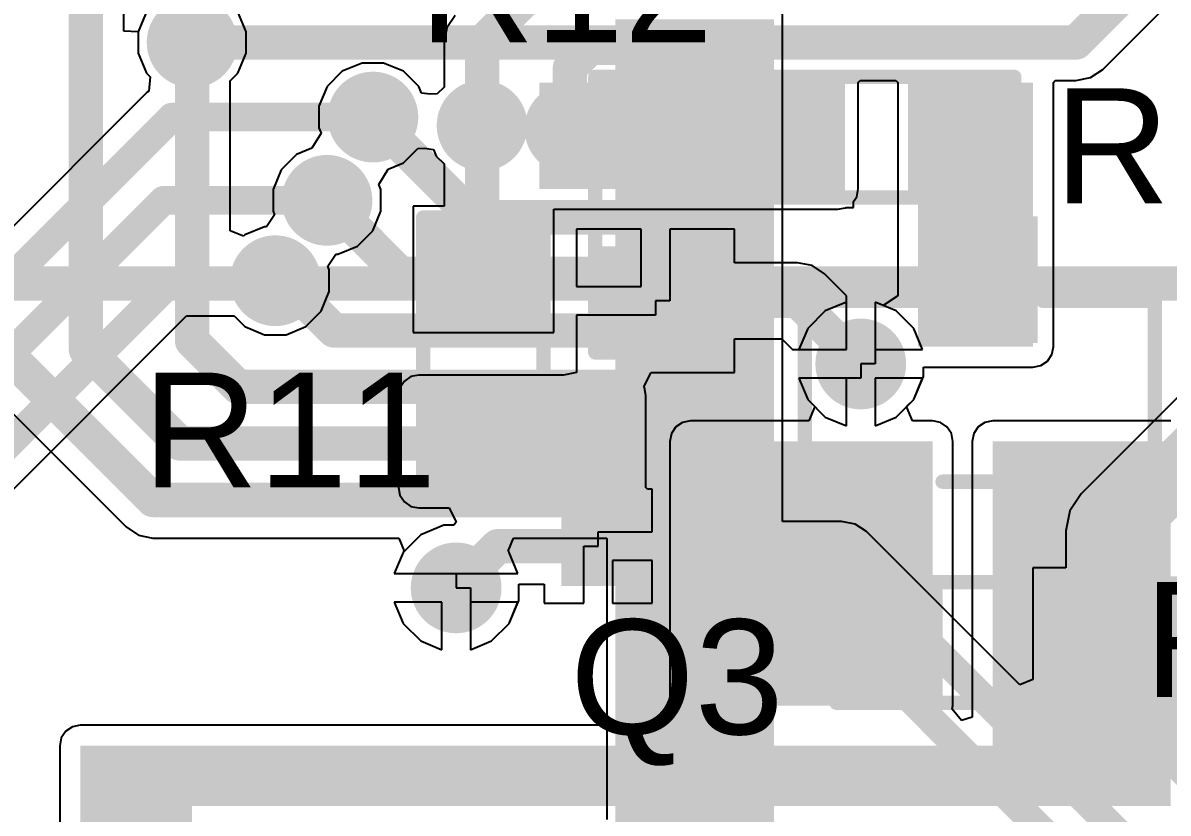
# Model space of a CAD drawing. Header units: millimetres. Extents: x -1231 to 5080, y -1243 to 680.
# Drawn here: x 82.35 to 92.48, y 18.96 to 25.95 of the extents above; entities that cross this region are included whole.
import ezdxf

# ---------------------------------------------------------------- set-up
doc = ezdxf.new("R2010")
doc.units = ezdxf.units.MM
for name, color, linetype in [('BottomLayer', 5, 'Continuous'), ('BottomPaste', 16, 'Continuous'), ('BottomSolder', 6, 'Continuous'), ('Mechanical1', 6, 'Continuous'), ('TopLayer', 1, 'Continuous'), ('TopOverlay', 2, 'Continuous'), ('TopPaste', 8, 'Continuous'), ('TopSolder', 216, 'Continuous'), ('ViaHoleLayer', 16, 'Continuous')]:
    doc.layers.add(name, color=color, linetype=linetype)
doc.styles.add('Arial', font='', dxfattribs={"height": 0.2})
doc.styles.get('Arial').set_extended_font_data('Arial')

# ---------------------------------------------------------------- blocks, each defined once
blk = doc.blocks.new('R___0603_4')
at = {"layer": 'TopLayer'}
for points in [[(-0.3809999999999999, 0.4445), (-0.3809999999999999, -0.4445), (-1.143, -0.4445), (-1.143, 0.4445)], [(1.143, 0.4445), (1.143, -0.4445), (0.3809999999999999, -0.4445), (0.3809999999999999, 0.4445)]]:
    blk.add_hatch(color=1, dxfattribs=at).paths.add_polyline_path(points)
at = {"layer": 'TopPaste'}
for points in [[(-0.3809999999999999, 0.4445), (-0.3809999999999999, -0.4445), (-1.143, -0.4445), (-1.143, 0.4445)], [(1.143, 0.4445), (1.143, -0.4445), (0.3809999999999999, -0.4445), (0.3809999999999999, 0.4445)]]:
    blk.add_hatch(color=8, dxfattribs=at).paths.add_polyline_path(points)
at = {"layer": 'TopSolder'}
for points in [[(-0.2794, 0.5460999999999999), (-0.2794, -0.5460999999999999), (-1.2446, -0.5460999999999999), (-1.2446, 0.5460999999999999)], [(1.2446, 0.5460999999999999), (1.2446, -0.5460999999999999), (0.2794, -0.5460999999999999), (0.2794, 0.5460999999999999)]]:
    blk.add_hatch(color=216, dxfattribs=at).paths.add_polyline_path(points)
at = {"layer": 'TopOverlay', "const_width": 0.127}
for points in [[(-1.2192, 0.5334), (-1.2192, -0.5334)], [(-1.2192, 0.5334), (1.2192, 0.5334)], [(1.2192, 0.5334), (1.2192, -0.5334)], [(-1.2192, -0.5334), (1.2192, -0.5334)]]:
    blk.add_lwpolyline(points, dxfattribs=at)
at = {"layer": 'TopOverlay', "const_width": 0.0635}
for points in [[(-1.25095, 0.5334, 1), (-1.18745, 0.5334, 1)], [(-1.25095, 0.5334, 1), (-1.18745, 0.5334, 1)], [(1.18745, 0.5334, 1), (1.25095, 0.5334, 1)], [(1.18745, 0.5334, 1), (1.25095, 0.5334, 1)], [(-1.25095, -0.5334, 1), (-1.18745, -0.5334, 1)], [(-1.25095, -0.5334, 1), (-1.18745, -0.5334, 1)], [(1.18745, -0.5334, 1), (1.25095, -0.5334, 1)], [(1.18745, -0.5334, 1), (1.25095, -0.5334, 1)]]:
    blk.add_lwpolyline(points, format="xyb", close=True, dxfattribs=at)
blk = doc.blocks.new('R___0603_5')
at = {"layer": 'TopLayer'}
for points in [[(-0.3809999999999999, 0.4445), (-0.3809999999999999, -0.4445), (-1.143, -0.4445), (-1.143, 0.4445)], [(1.143, 0.4445), (1.143, -0.4445), (0.3809999999999999, -0.4445), (0.3809999999999999, 0.4445)]]:
    blk.add_hatch(color=1, dxfattribs=at).paths.add_polyline_path(points)
at = {"layer": 'TopPaste'}
for points in [[(-0.3809999999999999, 0.4445), (-0.3809999999999999, -0.4445), (-1.143, -0.4445), (-1.143, 0.4445)], [(1.143, 0.4445), (1.143, -0.4445), (0.3809999999999999, -0.4445), (0.3809999999999999, 0.4445)]]:
    blk.add_hatch(color=8, dxfattribs=at).paths.add_polyline_path(points)
at = {"layer": 'TopSolder'}
for points in [[(-0.2794, 0.5460999999999999), (-0.2794, -0.5460999999999999), (-1.2446, -0.5460999999999999), (-1.2446, 0.5460999999999999)], [(1.2446, 0.5460999999999999), (1.2446, -0.5460999999999999), (0.2794, -0.5460999999999999), (0.2794, 0.5460999999999999)]]:
    blk.add_hatch(color=216, dxfattribs=at).paths.add_polyline_path(points)
at = {"layer": 'TopOverlay', "const_width": 0.127}
for points in [[(-1.2192, -0.5334), (-1.2192, 0.5334)], [(1.2192, 0.5334), (-1.2192, 0.5334)], [(1.2192, -0.5334), (1.2192, 0.5334)], [(1.2192, -0.5334), (-1.2192, -0.5334)]]:
    blk.add_lwpolyline(points, dxfattribs=at)
at = {"layer": 'TopOverlay', "const_width": 0.0635}
for points in [[(-1.25095, 0.5334, 1), (-1.18745, 0.5334, 1)], [(-1.25095, 0.5334, 1), (-1.18745, 0.5334, 1)], [(1.18745, 0.5334, 1), (1.25095, 0.5334, 1)], [(1.18745, 0.5334, 1), (1.25095, 0.5334, 1)], [(-1.25095, -0.5334, 1), (-1.18745, -0.5334, 1)], [(-1.25095, -0.5334, 1), (-1.18745, -0.5334, 1)], [(1.18745, -0.5334, 1), (1.25095, -0.5334, 1)], [(1.18745, -0.5334, 1), (1.25095, -0.5334, 1)]]:
    blk.add_lwpolyline(points, format="xyb", close=True, dxfattribs=at)
blk = doc.blocks.new('SOT_723_6')
at = {"layer": 'TopLayer'}
for points in [[(-0.2499995, 0.7999996699999999), (0.2499995, 0.7999996699999999), (0.2499995, 0.35000057), (-0.2499995, 0.35000057)], [(-0.6499986999999999, -0.35000057), (-0.1499997, -0.35000057), (-0.1499997, -0.7999996699999999), (-0.6499986999999999, -0.7999996699999999)], [(0.15000224, -0.35000057), (0.65000124, -0.35000057), (0.65000124, -0.7999996699999999), (0.15000224, -0.7999996699999999)]]:
    blk.add_hatch(color=1, dxfattribs=at).paths.add_polyline_path(points)
at = {"layer": 'TopPaste'}
for points in [[(-0.2499995, 0.7999996699999999), (0.2499995, 0.7999996699999999), (0.2499995, 0.35000057), (-0.2499995, 0.35000057)], [(-0.6499986999999999, -0.35000057), (-0.1499997, -0.35000057), (-0.1499997, -0.7999996699999999), (-0.6499986999999999, -0.7999996699999999)], [(0.15000224, -0.35000057), (0.65000124, -0.35000057), (0.65000124, -0.7999996699999999), (0.15000224, -0.7999996699999999)]]:
    blk.add_hatch(color=8, dxfattribs=at).paths.add_polyline_path(points)
at = {"layer": 'TopSolder'}
for points in [[(-0.3515995, 0.90159967), (0.3515995, 0.90159967), (0.3515995, 0.24840057), (-0.3515995, 0.24840057)], [(-0.7515987, -0.24840057), (-0.0483997, -0.24840057), (-0.0483997, -0.90159967), (-0.7515987, -0.90159967)], [(0.04840224, -0.24840057), (0.75160124, -0.24840057), (0.75160124, -0.90159967), (0.04840224, -0.90159967)]]:
    blk.add_hatch(color=216, dxfattribs=at).paths.add_polyline_path(points)
at = {"layer": 'TopOverlay', "const_width": 0.127}
for points in [[(-0.3809999999999999, 0.635), (-0.635, 0.635)], [(-0.635, -0.1524), (-0.635, 0.635)], [(-0.3809999999999999, 0.635), (-0.635, 0.635)], [(-0.635, -0.1524), (-0.635, 0.635)], [(0.635, 0.635), (0.3809999999999999, 0.635)], [(0.635, -0.1524), (0.635, 0.635)], [(-0.8128, -0.5334), (-0.9397999999999999, -0.4064)], [(-0.9397999999999999, -0.6604), (-0.9397999999999999, -0.4064)], [(0.0254, -0.4064), (-0.0254, -0.4064)], [(-0.9397999999999999, -0.6604), (-0.8128, -0.5334)]]:
    blk.add_lwpolyline(points, dxfattribs=at)
at = {"layer": 'TopOverlay', "const_width": 0.0635}
for points in [[(-0.66675, 0.635, 1), (-0.60325, 0.635, 1)], [(-0.66675, 0.635, 1), (-0.60325, 0.635, 1)], [(-0.66675, 0.635, 1), (-0.60325, 0.635, 1)], [(-0.66675, 0.635, 1), (-0.60325, 0.635, 1)], [(-0.41275, 0.635, 1), (-0.34925, 0.635, 1)], [(-0.41275, 0.635, 1), (-0.34925, 0.635, 1)], [(0.34925, 0.635, 1), (0.41275, 0.635, 1)], [(0.60325, 0.635, 1), (0.66675, 0.635, 1)], [(0.60325, 0.635, 1), (0.66675, 0.635, 1)], [(-0.66675, -0.1524, 1), (-0.60325, -0.1524, 1)], [(-0.66675, -0.1524, 1), (-0.60325, -0.1524, 1)], [(0.60325, -0.1524, 1), (0.66675, -0.1524, 1)], [(-0.9715499999999999, -0.4064, 1), (-0.9080499999999999, -0.4064, 1)], [(-0.9715499999999999, -0.4064, 1), (-0.9080499999999999, -0.4064, 1)], [(-0.05715, -0.4064, 1), (0.00635, -0.4064, 1)], [(-0.00635, -0.4064, 1), (0.05715, -0.4064, 1)], [(-0.84455, -0.5334, 1), (-0.7810499999999999, -0.5334, 1)], [(-0.84455, -0.5334, 1), (-0.7810499999999999, -0.5334, 1)], [(-0.9715499999999999, -0.6604, 1), (-0.9080499999999999, -0.6604, 1)], [(-0.9715499999999999, -0.6604, 1), (-0.9080499999999999, -0.6604, 1)]]:
    blk.add_lwpolyline(points, format="xyb", close=True, dxfattribs=at)
blk = doc.blocks.new('SOT_23_7')
at = {"layer": 'TopLayer'}
for points in [[(-0.41000045, 1.46000089), (0.41000045, 1.46000089), (0.41000045, 0.54000019), (-0.41000045, 0.54000019)], [(-1.36000109, -0.54000019), (-0.54000019, -0.54000019), (-0.54000019, -1.46000089), (-1.36000109, -1.46000089)], [(0.54000019, -0.54000019), (1.36000109, -0.54000019), (1.36000109, -1.46000089), (0.54000019, -1.46000089)]]:
    blk.add_hatch(color=1, dxfattribs=at).paths.add_polyline_path(points)
at = {"layer": 'TopPaste'}
for points in [[(-0.41000045, 1.46000089), (0.41000045, 1.46000089), (0.41000045, 0.54000019), (-0.41000045, 0.54000019)], [(-1.36000109, -0.54000019), (-0.54000019, -0.54000019), (-0.54000019, -1.46000089), (-1.36000109, -1.46000089)], [(0.54000019, -0.54000019), (1.36000109, -0.54000019), (1.36000109, -1.46000089), (0.54000019, -1.46000089)]]:
    blk.add_hatch(color=8, dxfattribs=at).paths.add_polyline_path(points)
at = {"layer": 'TopSolder'}
for points in [[(-0.51160045, 1.56160089), (0.51160045, 1.56160089), (0.51160045, 0.43840019), (-0.51160045, 0.43840019)], [(-1.46160109, -0.43840019), (-0.43840019, -0.43840019), (-0.43840019, -1.56160089), (-1.46160109, -1.56160089)], [(0.43840019, -0.43840019), (1.46160109, -0.43840019), (1.46160109, -1.56160089), (0.43840019, -1.56160089)]]:
    blk.add_hatch(color=216, dxfattribs=at).paths.add_polyline_path(points)
at = {"layer": 'TopOverlay', "const_width": 0.127}
for points in [[(-1.5494, 0.8128), (-0.5588, 0.8128)], [(-1.5494, -0.5841999999999999), (-1.5494, 0.8128)], [(0.5588, 0.8128), (1.5494, 0.8128)], [(1.5494, -0.5841999999999999), (1.5494, 0.8128)], [(-0.3302, -0.7874), (0.3302, -0.7874)], [(-1.6764, -1.2954), (-1.6764, -1.0414)], [(-1.6764, -1.0414), (-1.5494, -1.1684)], [(-1.6764, -1.2954), (-1.5494, -1.1684)]]:
    blk.add_lwpolyline(points, dxfattribs=at)
at = {"layer": 'TopOverlay', "const_width": 0.0635}
for points in [[(-1.58115, 0.8128, 1), (-1.51765, 0.8128, 1)], [(-1.58115, 0.8128, 1), (-1.51765, 0.8128, 1)], [(-0.5905499999999999, 0.8128, 1), (-0.52705, 0.8128, 1)], [(0.52705, 0.8128, 1), (0.5905499999999999, 0.8128, 1)], [(1.51765, 0.8128, 1), (1.58115, 0.8128, 1)], [(1.51765, 0.8128, 1), (1.58115, 0.8128, 1)], [(-1.58115, -0.5841999999999999, 1), (-1.51765, -0.5841999999999999, 1)], [(1.51765, -0.5841999999999999, 1), (1.58115, -0.5841999999999999, 1)], [(-0.36195, -0.7874, 1), (-0.29845, -0.7874, 1)], [(0.29845, -0.7874, 1), (0.36195, -0.7874, 1)], [(-1.70815, -1.0414, 1), (-1.64465, -1.0414, 1)], [(-1.70815, -1.0414, 1), (-1.64465, -1.0414, 1)], [(-1.58115, -1.1684, 1), (-1.51765, -1.1684, 1)], [(-1.58115, -1.1684, 1), (-1.51765, -1.1684, 1)], [(-1.70815, -1.2954, 1), (-1.64465, -1.2954, 1)], [(-1.70815, -1.2954, 1), (-1.64465, -1.2954, 1)]]:
    blk.add_lwpolyline(points, format="xyb", close=True, dxfattribs=at)
blk = doc.blocks.new('LQFP_100_B_37')
at = {"layer": 'BottomLayer'}
for points in [[(-3.15000132, 7.14999967), (-3.15000132, 8.34999981), (-2.85000192, 8.34999981), (-2.85000192, 7.14999967)], [(-2.64999978, 7.14999967), (-2.64999978, 8.34999981), (-2.35000038, 8.34999981), (-2.35000038, 7.14999967)], [(-2.15000078, 7.14999967), (-2.15000078, 8.34999981), (-1.85000138, 8.34999981), (-1.85000138, 7.14999967)], [(-1.64999924, 7.14999967), (-1.64999924, 8.34999981), (-1.34999984, 8.34999981), (-1.34999984, 7.14999967)], [(-1.15000024, 7.14999967), (-1.15000024, 8.34999981), (-0.8500008400000001, 8.34999981), (-0.8500008399999999, 7.14999967)], [(-0.6500012399999998, 7.14999967), (-0.65000124, 8.34999981), (-0.3500018400000001, 8.34999981), (-0.3500018399999998, 7.14999967)], [(-0.1499996999999999, 7.14999967), (-0.1499997000000001, 8.34999981), (0.1499996999999999, 8.34999981), (0.1499997000000001, 7.14999967)], [(0.3499993000000001, 7.14999967), (0.3499992999999998, 8.34999981), (0.6499986999999998, 8.34999981), (0.6499987000000002, 7.14999967)], [(0.8500008400000001, 7.14999967), (0.8500008399999999, 8.34999981), (1.15000024, 8.34999981), (1.15000024, 7.14999967)], [(1.34999984, 7.14999967), (1.34999984, 8.34999981), (1.64999924, 8.34999981), (1.64999924, 7.14999967)], [(1.84999884, 7.14999967), (1.84999884, 8.34999981), (2.14999824, 8.34999981), (2.14999824, 7.14999967)], [(2.35000038, 7.14999967), (2.35000038, 8.34999981), (2.64999978, 8.34999981), (2.64999978, 7.14999967)], [(2.84999938, 7.14999967), (2.84999938, 8.34999981), (3.14999878, 8.34999981), (3.14999878, 7.14999967)], [(3.35000092, 7.14999967), (3.35000092, 8.34999981), (3.65000032, 8.34999981), (3.65000032, 7.14999967)]]:
    blk.add_hatch(color=5, dxfattribs=at).paths.add_polyline_path(points)
at = {"layer": 'BottomPaste'}
for points in [[(-3.15000132, 7.14999967), (-3.15000132, 8.34999981), (-2.85000192, 8.34999981), (-2.85000192, 7.14999967)], [(-2.64999978, 7.14999967), (-2.64999978, 8.34999981), (-2.35000038, 8.34999981), (-2.35000038, 7.14999967)], [(-2.15000078, 7.14999967), (-2.15000078, 8.34999981), (-1.85000138, 8.34999981), (-1.85000138, 7.14999967)], [(-1.64999924, 7.14999967), (-1.64999924, 8.34999981), (-1.34999984, 8.34999981), (-1.34999984, 7.14999967)], [(-1.15000024, 7.14999967), (-1.15000024, 8.34999981), (-0.8500008400000001, 8.34999981), (-0.8500008399999999, 7.14999967)], [(-0.6500012399999998, 7.14999967), (-0.65000124, 8.34999981), (-0.3500018400000001, 8.34999981), (-0.3500018399999998, 7.14999967)], [(-0.1499996999999999, 7.14999967), (-0.1499997000000001, 8.34999981), (0.1499996999999999, 8.34999981), (0.1499997000000001, 7.14999967)], [(0.3499993000000001, 7.14999967), (0.3499992999999998, 8.34999981), (0.6499986999999998, 8.34999981), (0.6499987000000002, 7.14999967)], [(0.8500008400000001, 7.14999967), (0.8500008399999999, 8.34999981), (1.15000024, 8.34999981), (1.15000024, 7.14999967)], [(1.34999984, 7.14999967), (1.34999984, 8.34999981), (1.64999924, 8.34999981), (1.64999924, 7.14999967)], [(1.84999884, 7.14999967), (1.84999884, 8.34999981), (2.14999824, 8.34999981), (2.14999824, 7.14999967)], [(2.35000038, 7.14999967), (2.35000038, 8.34999981), (2.64999978, 8.34999981), (2.64999978, 7.14999967)], [(2.84999938, 7.14999967), (2.84999938, 8.34999981), (3.14999878, 8.34999981), (3.14999878, 7.14999967)], [(3.35000092, 7.14999967), (3.35000092, 8.34999981), (3.65000032, 8.34999981), (3.65000032, 7.14999967)]]:
    blk.add_hatch(color=16, dxfattribs=at).paths.add_polyline_path(points)
at = {"layer": 'BottomSolder'}
for points in [[(-3.25160132, 7.048399669999999), (-3.25160132, 8.45159981), (-2.74840192, 8.45159981), (-2.74840192, 7.048399669999999)], [(-2.75159978, 7.048399669999999), (-2.75159978, 8.45159981), (-2.24840038, 8.45159981), (-2.24840038, 7.048399669999999)], [(-2.25160078, 7.048399669999999), (-2.25160078, 8.45159981), (-1.74840138, 8.45159981), (-1.74840138, 7.048399669999999)], [(-1.75159924, 7.048399669999999), (-1.75159924, 8.45159981), (-1.24839984, 8.45159981), (-1.24839984, 7.048399669999999)], [(-1.25160024, 7.048399669999999), (-1.25160024, 8.45159981), (-0.7484008400000002, 8.45159981), (-0.7484008399999998, 7.048399669999999)], [(-0.7516012399999998, 7.048399669999999), (-0.7516012400000001, 8.45159981), (-0.2484018400000001, 8.45159981), (-0.2484018399999999, 7.048399669999999)], [(-0.2515996999999999, 7.048399669999999), (-0.2515997000000001, 8.45159981), (0.2515996999999999, 8.45159981), (0.2515997000000001, 7.048399669999999)], [(0.2483993000000001, 7.048399669999999), (0.2483992999999999, 8.45159981), (0.7515986999999998, 8.45159981), (0.7515987000000001, 7.048399669999999)], [(0.7484008400000002, 7.048399669999999), (0.7484008399999998, 8.45159981), (1.25160024, 8.45159981), (1.25160024, 7.048399669999999)], [(1.24839984, 7.048399669999999), (1.24839984, 8.45159981), (1.75159924, 8.45159981), (1.75159924, 7.048399669999999)], [(1.74839884, 7.048399669999999), (1.74839884, 8.45159981), (2.25159824, 8.45159981), (2.25159824, 7.048399669999999)], [(2.24840038, 7.048399669999999), (2.24840038, 8.45159981), (2.75159978, 8.45159981), (2.75159978, 7.048399669999999)], [(2.74839938, 7.048399669999999), (2.74839938, 8.45159981), (3.25159878, 8.45159981), (3.25159878, 7.048399669999999)], [(3.24840092, 7.048399669999999), (3.24840092, 8.45159981), (3.75160032, 8.45159981), (3.75160032, 7.048399669999999)], [(3.74839992, 7.048399669999999), (3.74839992, 8.45159981), (4.25159932, 8.45159981), (4.25159932, 7.048399669999999)]]:
    blk.add_hatch(color=6, dxfattribs=at).paths.add_polyline_path(points)
blk = doc.blocks.new('RES_0805_B_41')
at = {"layer": 'BottomLayer'}
for points in [[(-1.524, 0.635), (-0.508, 0.635), (-0.508, -0.635), (-1.524, -0.635)], [(0.508, 0.635), (1.524, 0.635), (1.524, -0.635), (0.508, -0.635)]]:
    blk.add_hatch(color=5, dxfattribs=at).paths.add_polyline_path(points)
at = {"layer": 'BottomPaste'}
for points in [[(-1.524, 0.635), (-0.508, 0.635), (-0.508, -0.635), (-1.524, -0.635)], [(0.508, 0.635), (1.524, 0.635), (1.524, -0.635), (0.508, -0.635)]]:
    blk.add_hatch(color=16, dxfattribs=at).paths.add_polyline_path(points)
at = {"layer": 'BottomSolder'}
for points in [[(-1.6256, 0.7366), (-0.4064, 0.7366), (-0.4064, -0.7366), (-1.6256, -0.7366)], [(0.4064, 0.7366), (1.6256, 0.7366), (1.6256, -0.7366), (0.4064, -0.7366)]]:
    blk.add_hatch(color=6, dxfattribs=at).paths.add_polyline_path(points)
blk = doc.blocks.new('R___0603_44')
at = {"layer": 'TopLayer'}
for points in [[(-0.3809999999999999, 0.4445), (-0.3809999999999999, -0.4445), (-1.143, -0.4445), (-1.143, 0.4445)], [(1.143, 0.4445), (1.143, -0.4445), (0.3809999999999999, -0.4445), (0.3809999999999999, 0.4445)]]:
    blk.add_hatch(color=1, dxfattribs=at).paths.add_polyline_path(points)
at = {"layer": 'TopPaste'}
for points in [[(-0.3809999999999999, 0.4445), (-0.3809999999999999, -0.4445), (-1.143, -0.4445), (-1.143, 0.4445)], [(1.143, 0.4445), (1.143, -0.4445), (0.3809999999999999, -0.4445), (0.3809999999999999, 0.4445)]]:
    blk.add_hatch(color=8, dxfattribs=at).paths.add_polyline_path(points)
at = {"layer": 'TopSolder'}
for points in [[(-0.2794, 0.5460999999999999), (-0.2794, -0.5460999999999999), (-1.2446, -0.5460999999999999), (-1.2446, 0.5460999999999999)], [(1.2446, 0.5460999999999999), (1.2446, -0.5460999999999999), (0.2794, -0.5460999999999999), (0.2794, 0.5460999999999999)]]:
    blk.add_hatch(color=216, dxfattribs=at).paths.add_polyline_path(points)
at = {"layer": 'TopOverlay', "const_width": 0.127}
for points in [[(1.2192, 0.5334), (-1.2192, 0.5334)], [(-1.2192, 0.5334), (-1.2192, -0.5334)], [(1.2192, 0.5334), (1.2192, -0.5334)], [(1.2192, -0.5334), (-1.2192, -0.5334)]]:
    blk.add_lwpolyline(points, dxfattribs=at)
at = {"layer": 'TopOverlay', "const_width": 0.0635}
for points in [[(-1.25095, 0.5334, 1), (-1.18745, 0.5334, 1)], [(-1.25095, 0.5334, 1), (-1.18745, 0.5334, 1)], [(1.18745, 0.5334, 1), (1.25095, 0.5334, 1)], [(1.18745, 0.5334, 1), (1.25095, 0.5334, 1)], [(-1.25095, -0.5334, 1), (-1.18745, -0.5334, 1)], [(-1.25095, -0.5334, 1), (-1.18745, -0.5334, 1)], [(1.18745, -0.5334, 1), (1.25095, -0.5334, 1)], [(1.18745, -0.5334, 1), (1.25095, -0.5334, 1)]]:
    blk.add_lwpolyline(points, format="xyb", close=True, dxfattribs=at)
blk = doc.blocks.new('R___0603_45')
at = {"layer": 'TopLayer'}
for points in [[(-0.3809999999999999, 0.4445), (-0.3810000000000001, -0.4445), (-1.143, -0.4445), (-1.143, 0.4445)], [(1.143, 0.4445), (1.143, -0.4445), (0.3809999999999999, -0.4445), (0.3810000000000001, 0.4445)]]:
    blk.add_hatch(color=1, dxfattribs=at).paths.add_polyline_path(points)
at = {"layer": 'TopPaste'}
for points in [[(-0.3809999999999999, 0.4445), (-0.3810000000000001, -0.4445), (-1.143, -0.4445), (-1.143, 0.4445)], [(1.143, 0.4445), (1.143, -0.4445), (0.3809999999999999, -0.4445), (0.3810000000000001, 0.4445)]]:
    blk.add_hatch(color=8, dxfattribs=at).paths.add_polyline_path(points)
at = {"layer": 'TopSolder'}
for points in [[(-0.2793999999999999, 0.5460999999999999), (-0.2794, -0.5461), (-1.2446, -0.5460999999999999), (-1.2446, 0.5461)], [(1.2446, 0.5460999999999999), (1.2446, -0.5461), (0.2793999999999999, -0.5460999999999999), (0.2794, 0.5461)]]:
    blk.add_hatch(color=216, dxfattribs=at).paths.add_polyline_path(points)
at = {"layer": 'TopOverlay', "const_width": 0.127}
for points in [[(-1.2192, 0.5334), (1.2192, 0.5334)], [(-1.2192, -0.5334), (-1.2192, 0.5334)], [(1.2192, -0.5334), (1.2192, 0.5334)], [(-1.2192, -0.5334), (1.2192, -0.5334)]]:
    blk.add_lwpolyline(points, dxfattribs=at)
at = {"layer": 'TopOverlay', "const_width": 0.0635}
for points in [[(-1.25095, 0.5334, 1), (-1.18745, 0.5334, 1)], [(-1.25095, 0.5334, 1), (-1.18745, 0.5334, 1)], [(1.18745, 0.5334, 1), (1.25095, 0.5334, 1)], [(1.18745, 0.5334, 1), (1.25095, 0.5334, 1)], [(-1.25095, -0.5334, 1), (-1.18745, -0.5334, 1)], [(-1.25095, -0.5334, 1), (-1.18745, -0.5334, 1)], [(1.18745, -0.5334, 1), (1.25095, -0.5334, 1)], [(1.18745, -0.5334, 1), (1.25095, -0.5334, 1)]]:
    blk.add_lwpolyline(points, format="xyb", close=True, dxfattribs=at)

msp = doc.modelspace()

# ---------------------------------------------------------------- hatches: boundary and pattern name
at = {"layer": 'BottomLayer'}
h = msp.add_hatch(color=5, dxfattribs=at)
edge = h.paths.add_edge_path()
edge.add_arc((83.8454, 25.781), 0.2999994, 0, 360)
h = msp.add_hatch(color=5, dxfattribs=at)
edge = h.paths.add_edge_path()
edge.add_arc((85.4456, 25.1206), 0.2999994, 0, 360)
h = msp.add_hatch(color=5, dxfattribs=at)
edge = h.paths.add_edge_path()
edge.add_arc((86.4119176, 25.0455176), 0.2999994, 0, 360)
h = msp.add_hatch(color=5, dxfattribs=at)
edge = h.paths.add_edge_path()
edge.add_arc((87.18926174, 25.019), 0.2999994, 0, 360)
h = msp.add_hatch(color=5, dxfattribs=at)
edge = h.paths.add_edge_path()
edge.add_arc((85.0392, 24.384), 0.2999994, 0, 360)
h = msp.add_hatch(color=5, dxfattribs=at)
edge = h.paths.add_edge_path()
edge.add_arc((84.582, 23.6728), 0.2999994, 0, 360)
h = msp.add_hatch(color=5, dxfattribs=at)
edge = h.paths.add_edge_path()
edge.add_arc((89.7636, 22.9362), 0.2999994, 0, 360)
h = msp.add_hatch(color=5, dxfattribs=at)
edge = h.paths.add_edge_path()
edge.add_arc((86.1822, 20.955), 0.2999994, 0, 360)
at = {"layer": 'BottomSolder'}
h = msp.add_hatch(color=6, dxfattribs=at)
edge = h.paths.add_edge_path()
edge.add_arc((83.8454, 25.781), 0.4015993999999999, 0, 360)
h = msp.add_hatch(color=6, dxfattribs=at)
edge = h.paths.add_edge_path()
edge.add_arc((85.4456, 25.1206), 0.4015993999999999, 0, 360)
h = msp.add_hatch(color=6, dxfattribs=at)
edge = h.paths.add_edge_path()
edge.add_arc((86.4119176, 25.0455176), 0.4015993999999999, 0, 360)
h = msp.add_hatch(color=6, dxfattribs=at)
edge = h.paths.add_edge_path()
edge.add_arc((87.18926174, 25.019), 0.4015993999999999, 0, 360)
h = msp.add_hatch(color=6, dxfattribs=at)
edge = h.paths.add_edge_path()
edge.add_arc((85.0392, 24.384), 0.4015993999999999, 0, 360)
h = msp.add_hatch(color=6, dxfattribs=at)
edge = h.paths.add_edge_path()
edge.add_arc((84.582, 23.6728), 0.4015993999999999, 0, 360)
h = msp.add_hatch(color=6, dxfattribs=at)
edge = h.paths.add_edge_path()
edge.add_arc((89.7636, 22.9362), 0.4015993999999999, 0, 360)
h = msp.add_hatch(color=6, dxfattribs=at)
edge = h.paths.add_edge_path()
edge.add_arc((86.1822, 20.955), 0.4015993999999999, 0, 360)
at = {"layer": 'TopLayer'}
h = msp.add_hatch(color=1, dxfattribs=at)
edge = h.paths.add_edge_path()
edge.add_arc((83.8454, 25.781), 0.2999994, 0, 360)
h = msp.add_hatch(color=1, dxfattribs=at)
edge = h.paths.add_edge_path()
edge.add_arc((85.4456, 25.1206), 0.2999994, 0, 360)
h = msp.add_hatch(color=1, dxfattribs=at)
edge = h.paths.add_edge_path()
edge.add_arc((86.4119176, 25.0455176), 0.2999994, 0, 360)
for points in [[(86.9188, 24.4856), (89.56039999999999, 24.4856), (89.56039999999999, 25.4254), (86.9188, 25.4254)], [(90.27159999999999, 23.0886), (91.2876, 23.0886), (91.2876, 25.4254), (90.27159999999999, 25.4254)], [(85.85199999999999, 21.844), (87.68079999999999, 21.844), (87.68079999999999, 22.6568), (85.85199999999999, 22.6568)], [(88.25580011999999, 19.9136), (90.3986, 19.9136), (90.3986, 22.2504), (88.25580011999999, 22.2504)], [(90.932, 19.0246), (92.5068, 19.0246), (92.5068, 22.2504), (90.932, 22.2504)], [(82.8548, 13.208), (83.8454, 13.208), (83.8454, 19.558), (82.8548, 19.558)], [(82.8548, 19.0246), (92.5068, 19.0246), (92.5068, 19.558), (82.8548, 19.558)]]:
    msp.add_hatch(color=1, dxfattribs=at).paths.add_polyline_path(points)
h = msp.add_hatch(color=1, dxfattribs=at)
edge = h.paths.add_edge_path()
edge.add_arc((87.18926174, 25.019), 0.2999994, 0, 360)
h = msp.add_hatch(color=1, dxfattribs=at)
edge = h.paths.add_edge_path()
edge.add_arc((85.0392, 24.384), 0.2999994, 0, 360)
h = msp.add_hatch(color=1, dxfattribs=at)
edge = h.paths.add_edge_path()
edge.add_arc((84.582, 23.6728), 0.2999994, 0, 360)
h = msp.add_hatch(color=1, dxfattribs=at)
edge = h.paths.add_edge_path()
edge.add_arc((89.7636, 22.9362), 0.2999994, 0, 360)
h = msp.add_hatch(color=1, dxfattribs=at)
edge = h.paths.add_edge_path()
edge.add_arc((86.1822, 20.955), 0.2999994, 0, 360)
at = {"layer": 'TopSolder'}
h = msp.add_hatch(color=216, dxfattribs=at)
edge = h.paths.add_edge_path()
edge.add_arc((83.8454, 25.781), 0.4015993999999999, 0, 360)
h = msp.add_hatch(color=216, dxfattribs=at)
edge = h.paths.add_edge_path()
edge.add_arc((85.4456, 25.1206), 0.4015993999999999, 0, 360)
h = msp.add_hatch(color=216, dxfattribs=at)
edge = h.paths.add_edge_path()
edge.add_arc((86.4119176, 25.0455176), 0.4015993999999999, 0, 360)
h = msp.add_hatch(color=216, dxfattribs=at)
edge = h.paths.add_edge_path()
edge.add_arc((87.18926174, 25.019), 0.4015993999999999, 0, 360)
h = msp.add_hatch(color=216, dxfattribs=at)
edge = h.paths.add_edge_path()
edge.add_arc((85.0392, 24.384), 0.4015993999999999, 0, 360)
h = msp.add_hatch(color=216, dxfattribs=at)
edge = h.paths.add_edge_path()
edge.add_arc((84.582, 23.6728), 0.4015993999999999, 0, 360)
h = msp.add_hatch(color=216, dxfattribs=at)
edge = h.paths.add_edge_path()
edge.add_arc((89.7636, 22.9362), 0.4015993999999999, 0, 360)
h = msp.add_hatch(color=216, dxfattribs=at)
edge = h.paths.add_edge_path()
edge.add_arc((86.1822, 20.955), 0.4015993999999999, 0, 360)
at = {"layer": 'ViaHoleLayer'}
h = msp.add_hatch(color=16, dxfattribs=at)
edge = h.paths.add_edge_path()
edge.add_arc((83.8454, 25.781), 0.1499997, 0, 360)
h = msp.add_hatch(color=16, dxfattribs=at)
edge = h.paths.add_edge_path()
edge.add_arc((85.4456, 25.1206), 0.1499997, 0, 360)
h = msp.add_hatch(color=16, dxfattribs=at)
edge = h.paths.add_edge_path()
edge.add_arc((86.4119176, 25.0455176), 0.1499997, 0, 360)
h = msp.add_hatch(color=16, dxfattribs=at)
edge = h.paths.add_edge_path()
edge.add_arc((87.18926174, 25.019), 0.1499997, 0, 360)
h = msp.add_hatch(color=16, dxfattribs=at)
edge = h.paths.add_edge_path()
edge.add_arc((85.0392, 24.384), 0.1499997, 0, 360)
h = msp.add_hatch(color=16, dxfattribs=at)
edge = h.paths.add_edge_path()
edge.add_arc((84.582, 23.6728), 0.1499997, 0, 360)
h = msp.add_hatch(color=16, dxfattribs=at)
edge = h.paths.add_edge_path()
edge.add_arc((89.7636, 22.9362), 0.1499997, 0, 360)
h = msp.add_hatch(color=16, dxfattribs=at)
edge = h.paths.add_edge_path()
edge.add_arc((86.1822, 20.955), 0.1499997, 0, 360)

# ---------------------------------------------------------------- linework, layer by layer
at = {"layer": 'BottomLayer'}
for p, q in [((89.07119854, 25.40520192), (89.07119854, 26.40519992)), ((83.24226938, 25.88007016), (83.24226938, 26.12775826)), ((83.44034112, 26.05165224), (83.36760059999999, 25.87604172)), ((84.3231994, 25.87603918), (84.25045888, 26.05165224)), ((86.1738561, 26.0201791), (86.10087682, 25.91095656)), ((83.36760059999999, 25.87604172), (83.24226938, 25.88007016)), ((84.3231994, 25.68596082), (84.3231994, 25.87603918)), ((86.10087682, 25.91095656), (86.07524821999999, 25.7821176)), ((86.07524821999999, 25.7821176), (86.07524821999999, 25.38455934)), ((84.25045888, 25.51034775999999), (84.3231994, 25.68596082)), ((85.35056082, 25.5983994), (85.17494776, 25.52565888)), ((85.54063917999999, 25.5983994), (85.35056082, 25.5983994)), ((85.71625224, 25.52565888), (85.54063917999999, 25.5983994)), ((84.18206938, 25.44195826), (84.25045888, 25.51034775999999)), ((84.18206938, 24.11451616), (84.18206938, 25.44195826)), ((85.17494776, 25.52565888), (85.04054112, 25.39125224)), ((85.85065888, 25.39125224), (85.71625224, 25.52565888)), ((85.04054112, 25.39125224), (84.96780059999999, 25.21563918)), ((85.87557627999999, 25.33109488), (85.85065888, 25.39125224)), ((86.07524821999999, 25.38455934), (86.0156014, 25.32491252)), ((89.07119854, 24.40520138), (89.07119854, 25.40520192)), ((85.95532465999999, 25.32202962), (85.87557627999999, 25.33109488)), ((86.0156014, 25.32491252), (85.95532465999999, 25.32202962)), ((84.96780059999999, 25.21563918), (84.96780059999999, 25.02556082)), ((84.98703094, 24.97913216), (84.90490258, 24.84553832)), ((84.96780059999999, 25.02556082), (84.98703094, 24.97913216)), ((84.90490258, 24.84553832), (84.76854776, 24.78905888)), ((84.76854776, 24.78905888), (84.63414112, 24.65465224)), ((84.63414112, 24.65465224), (84.5614006, 24.47903918)), ((84.5614006, 24.47903918), (84.5614006, 24.28896082)), ((89.07119854, 23.40520084), (89.07119854, 24.40520138)), ((84.57497181999999, 24.25619736), (84.50441316, 24.1505994)), ((84.5614006, 24.28896082), (84.57497181999999, 24.25619736)), ((84.48696082, 24.1505994), (84.31134775999999, 24.07785888)), ((84.50441316, 24.1505994), (84.48696082, 24.1505994)), ((84.29940214, 24.06591326), (84.18206938, 24.11451616)), ((84.31134775999999, 24.07785888), (84.29940214, 24.06591326)), ((89.63659999999999, 23.4832398), (89.44978554, 23.4058587)), ((89.63659999999999, 23.0632), (89.63659999999999, 23.4832398)), ((90.07741445999999, 23.4058587), (89.89059999999999, 23.4832398)), ((89.89059999999999, 23.4832398), (89.89059999999999, 23.0632)), ((89.07119854, 22.4052003), (89.07119854, 23.40520084)), ((89.44978554, 23.4058587), (89.29394129999999, 23.25001446)), ((90.23325870000001, 23.25001446), (90.07741445999999, 23.4058587)), ((89.29394129999999, 23.25001446), (89.21656019999999, 23.0632)), ((90.3106398, 23.0632), (90.23325870000001, 23.25001446)), ((89.21656019999999, 23.0632), (89.63659999999999, 23.0632)), ((89.89059999999999, 23.0632), (90.3106398, 23.0632)), ((81.82933849999999, 22.9267385), (83.26113903999999, 21.49493796)), ((89.63659999999999, 22.8092), (89.21656019999999, 22.8092)), ((89.21656019999999, 22.8092), (89.29394129999999, 22.62238554)), ((89.63659999999999, 22.3891602), (89.63659999999999, 22.8092)), ((90.3106398, 22.8092), (89.89059999999999, 22.8092)), ((89.89059999999999, 22.8092), (89.89059999999999, 22.3891602)), ((90.23325870000001, 22.62238554), (90.3106398, 22.8092)), ((92.65189495999999, 22.72453926), (91.71577542, 21.78841718)), ((89.29394129999999, 22.62238554), (89.44978554, 22.4665413)), ((90.07741445999999, 22.4665413), (90.23325870000001, 22.62238554)), ((89.07119854, 21.543772), (89.07119854, 22.4052003)), ((89.44978554, 22.4665413), (89.63659999999999, 22.3891602)), ((89.89059999999999, 22.3891602), (90.07741445999999, 22.4665413)), ((91.71577542, 21.78841718), (91.61472405999999, 21.63718812)), ((91.61472405999999, 21.63718812), (91.57924025999999, 21.4587963)), ((83.26113903999999, 21.49493796), (83.37036411999999, 21.42195614)), ((89.59411088, 21.543772), (89.07119854, 21.543772)), ((89.71303876, 21.52011698), (89.59411088, 21.543772)), ((89.81385897999999, 21.45274856), (89.71303876, 21.52011698)), ((83.37036411999999, 21.42195614), (83.49920053999999, 21.39633008)), ((83.49920053999999, 21.39633008), (85.67412125999999, 21.39633008)), ((85.67412125999999, 21.39633008), (85.72272416, 21.27899732)), ((86.64167583999999, 21.27899732), (86.69027874, 21.39633008)), ((86.69027874, 21.39633008), (87.51560094, 21.39633008)), ((87.51560094, 21.39633008), (87.51560094, 20.90520076)), ((91.17026724, 20.0963403), (89.81385897999999, 21.45274856)), ((91.57924025999999, 21.4587963), (91.57924025999999, 21.1328)), ((85.71254129999998, 21.26881446), (85.63516019999999, 21.082)), ((85.72272416, 21.27899732), (85.71254129999998, 21.26881446)), ((86.6518587, 21.26881446), (86.64167583999999, 21.27899732)), ((86.7292398, 21.082), (86.6518587, 21.26881446)), ((91.57924025999999, 21.1328), (91.2876, 21.1328)), ((91.2876, 21.1328), (91.2876, 20.1449432)), ((85.63516019999999, 21.082), (86.7292398, 21.082)), ((87.51560094, 20.90520076), (87.51560094, 19.90520022)), ((86.0552, 20.828), (85.63516019999999, 20.828)), ((85.63516019999999, 20.828), (85.71254129999998, 20.64118554)), ((86.0552, 20.4079602), (86.0552, 20.828)), ((86.7292398, 20.828), (86.3092, 20.828)), ((86.3092, 20.828), (86.3092, 20.4079602)), ((86.6518587, 20.64118554), (86.7292398, 20.828)), ((85.71254129999998, 20.64118554), (85.86838554, 20.4853413)), ((86.49601446, 20.4853413), (86.6518587, 20.64118554)), ((85.86838554, 20.4853413), (86.0552, 20.4079602)), ((86.3092, 20.4079602), (86.49601446, 20.4853413)), ((91.2876, 20.1449432), (91.17026724, 20.0963403)), ((87.51560094, 19.90520022), (87.51560094, 18.90519968))]:
    msp.add_line(p, q, dxfattribs=at)
for points, const_width in [([(82.90559999999999, 23.06459446), (82.90559999999999, 26.4668)], 0.3048), ([(86.4119176, 25.7821176), (86.86280062, 26.23300062)], 0.3048), ([(83.8454, 23.13940254), (83.8454, 25.781)], 0.3048), ([(86.4119176, 25.0455176), (86.4119176, 25.7821176)], 0.3048), ([(87.18926174, 25.55445232), (87.36781103999999, 25.73300162)], 0.3048), ([(87.36781103999999, 25.73300162), (88.29339974, 25.73300162)], 0.3048), ([(87.18926174, 25.019), (87.18926174, 25.55445232)], 0.3048), ([(85.4456, 25.1206), (86.33320046, 24.23299954)], 0.3048), ([(85.0392, 24.384), (85.69019946, 23.73300054)], 0.3048), ([(86.33320046, 24.23299954), (88.29339974, 24.23299954)], 0.3048), ([(84.582, 23.6728), (84.66188046, 23.6728)], 0.3048), ([(84.66188046, 23.6728), (85.10167892, 23.23300154)], 0.3048), ([(85.69019946, 23.73300054), (88.29339974, 23.73300054)], 0.3048), ([(82.06739999999999, 23.1648), (83.49920053999999, 21.73299946)], 0.3048), ([(85.10167892, 23.23300154), (88.29339974, 23.23300154)], 0.3048), ([(82.90559999999999, 23.06459446), (83.73719346, 22.233001)], 0.3048), ([(83.8454, 23.13940254), (84.25180254, 22.733)], 0.3048), ([(84.25180254, 22.733), (88.29339974, 22.733)], 0.3048), ([(92.0453963, 21.4587963), (92.98151838, 22.39491838)], 0.5588), ([(83.73719346, 22.233001), (88.29339974, 22.233001)], 0.3048), ([(83.49920053999999, 21.73299946), (88.29339974, 21.73299946)], 0.3048), ([(92.0453963, 20.3919963), (92.0453963, 21.4587963)], 0.5588), ([(88.29339974, 21.23300046), (89.59411088, 21.23300046)], 0.254), ([(89.59411088, 21.23300046), (94.74568299999999, 16.08142834)], 0.254), ([(88.29339974, 20.73300146), (89.44391306, 20.73300146)], 0.254), ([(89.44391306, 20.73300146), (92.14639939999999, 18.03051512)], 0.254), ([(91.9734, 20.32), (92.0453963, 20.3919963)], 0.5588), ([(91.9734, 20.193), (91.9734, 20.32)], 0.5588), ([(91.9734, 20.193), (92.202, 19.9644)], 0.5588), ([(92.202, 19.9644), (92.20200254, 19.9644)], 0.5588), ([(92.20200254, 19.9644), (94.7166, 17.44980254)], 0.5588)]:
    msp.add_lwpolyline(points, dxfattribs=dict(at, const_width=const_width))
for points, const_width in [([(83.7692, 25.781, 1), (83.9216, 25.781, 1)], 0.1524), ([(86.3357176, 25.7821176, 1), (86.4881176, 25.7821176, 1)], 0.1524), ([(86.3357176, 25.7821176, 1), (86.4881176, 25.7821176, 1)], 0.1524), ([(87.29161103999999, 25.73300162, 1), (87.44401103999999, 25.73300162, 1)], 0.1524), ([(87.29161103999999, 25.73300162, 1), (87.44401103999999, 25.73300162, 1)], 0.1524), ([(88.21719974, 25.73300162, 1), (88.36959974, 25.73300162, 1)], 0.1524), ([(87.11306173999999, 25.55445232, 1), (87.26546173999999, 25.55445232, 1)], 0.1524), ([(87.11306173999999, 25.55445232, 1), (87.26546173999999, 25.55445232, 1)], 0.1524), ([(85.3694, 25.1206, 1), (85.5218, 25.1206, 1)], 0.1524), ([(86.3357176, 25.0455176, 1), (86.4881176, 25.0455176, 1)], 0.1524), ([(87.11306173999999, 25.019, 1), (87.26546173999999, 25.019, 1)], 0.1524), ([(84.963, 24.384, 1), (85.1154, 24.384, 1)], 0.1524), ([(86.25700046, 24.23299954, 1), (86.40940046, 24.23299954, 1)], 0.1524), ([(86.25700046, 24.23299954, 1), (86.40940046, 24.23299954, 1)], 0.1524), ([(88.21719974, 24.23299954, 1), (88.36959974, 24.23299954, 1)], 0.1524), ([(84.5058, 23.6728, 1), (84.6582, 23.6728, 1)], 0.1524), ([(84.58568045999999, 23.6728, 1), (84.73808045999999, 23.6728, 1)], 0.1524), ([(84.58568045999999, 23.6728, 1), (84.73808045999999, 23.6728, 1)], 0.1524), ([(85.61399945999999, 23.73300054, 1), (85.76639946, 23.73300054, 1)], 0.1524), ([(85.61399945999999, 23.73300054, 1), (85.76639946, 23.73300054, 1)], 0.1524), ([(88.21719974, 23.73300054, 1), (88.36959974, 23.73300054, 1)], 0.1524), ([(85.02547892, 23.23300154, 1), (85.17787892, 23.23300154, 1)], 0.1524), ([(85.02547892, 23.23300154, 1), (85.17787892, 23.23300154, 1)], 0.1524), ([(88.21719974, 23.23300154, 1), (88.36959974, 23.23300154, 1)], 0.1524), ([(82.82939999999999, 23.06459446, 1), (82.98179999999999, 23.06459446, 1)], 0.1524), ([(82.82939999999999, 23.06459446, 1), (82.98179999999999, 23.06459446, 1)], 0.1524), ([(83.7692, 23.13940254, 1), (83.9216, 23.13940254, 1)], 0.1524), ([(83.7692, 23.13940254, 1), (83.9216, 23.13940254, 1)], 0.1524), ([(84.17560253999999, 22.733, 1), (84.32800254, 22.733, 1)], 0.1524), ([(84.17560253999999, 22.733, 1), (84.32800254, 22.733, 1)], 0.1524), ([(88.21719974, 22.733, 1), (88.36959974, 22.733, 1)], 0.1524), ([(83.66099345999999, 22.233001, 1), (83.81339346, 22.233001, 1)], 0.1524), ([(83.66099345999999, 22.233001, 1), (83.81339346, 22.233001, 1)], 0.1524), ([(88.21719974, 22.233001, 1), (88.36959974, 22.233001, 1)], 0.1524), ([(83.42300053999999, 21.73299946, 1), (83.57540054, 21.73299946, 1)], 0.1524), ([(83.42300053999999, 21.73299946, 1), (83.57540054, 21.73299946, 1)], 0.1524), ([(88.21719974, 21.73299946, 1), (88.36959974, 21.73299946, 1)], 0.1524), ([(91.90569629999999, 21.4587963, 1), (92.1850963, 21.4587963, 1)], 0.2794), ([(91.90569629999999, 21.4587963, 1), (92.1850963, 21.4587963, 1)], 0.2794), ([(88.22989974, 21.23300046, 1), (88.35689973999999, 21.23300046, 1)], 0.127), ([(89.53061088, 21.23300046, 1), (89.65761088, 21.23300046, 1)], 0.127), ([(89.53061088, 21.23300046, 1), (89.65761088, 21.23300046, 1)], 0.127), ([(88.22989974, 20.73300146, 1), (88.35689973999999, 20.73300146, 1)], 0.127), ([(89.38041306, 20.73300146, 1), (89.50741306, 20.73300146, 1)], 0.127), ([(89.38041306, 20.73300146, 1), (89.50741306, 20.73300146, 1)], 0.127), ([(91.8337, 20.32, 1), (92.1131, 20.32, 1)], 0.2794), ([(91.8337, 20.32, 1), (92.1131, 20.32, 1)], 0.2794), ([(91.90569629999999, 20.3919963, 1), (92.1850963, 20.3919963, 1)], 0.2794), ([(91.90569629999999, 20.3919963, 1), (92.1850963, 20.3919963, 1)], 0.2794), ([(91.8337, 20.193, 1), (92.1131, 20.193, 1)], 0.2794), ([(91.8337, 20.193, 1), (92.1131, 20.193, 1)], 0.2794), ([(92.0623, 19.9644, 1), (92.34169999999999, 19.9644, 1)], 0.2794), ([(92.0623, 19.9644, 1), (92.34169999999999, 19.9644, 1)], 0.2794), ([(92.06230254, 19.9644, 1), (92.34170253999999, 19.9644, 1)], 0.2794), ([(92.06230254, 19.9644, 1), (92.34170253999999, 19.9644, 1)], 0.2794)]:
    msp.add_lwpolyline(points, format="xyb", close=True, dxfattribs=dict(at, const_width=const_width))
at = {"layer": 'Mechanical1', "const_width": 0.3048}
msp.add_lwpolyline([(-1.7018, 23.6474), (99.89819999999999, 23.6474)], dxfattribs=at)
at = {"layer": 'TopLayer'}
for p, q in [((91.9066615, 25.54293849999999), (93.0448609, 26.6811379)), ((83.4202421, 26.00312808), (83.36760059999999, 25.87603918)), ((83.36760059999999, 25.87603918), (83.36760059999999, 25.68596082)), ((83.36760059999999, 25.68596082), (83.44034112, 25.51034775999999)), ((91.79743896, 25.46995922), (91.9066615, 25.54293849999999)), ((83.44034112, 25.51034775999999), (83.47447618, 25.4762127)), ((83.47447618, 25.4762127), (83.46203018, 25.3498223)), ((89.74168234, 25.42539746), (89.75721951999999, 25.44433062)), ((89.75721951999999, 25.44433062), (90.07478047999999, 25.44433062)), ((90.07478047999999, 25.44433062), (90.09031766, 25.42539746)), ((91.46888234, 25.42539746), (91.48441952, 25.44433062)), ((91.48441952, 25.44433062), (91.6686, 25.44433062)), ((91.6686, 25.44433062), (91.79743896, 25.46995922)), ((83.44785189999999, 25.3403481), (80.89727534, 22.78977154)), ((83.46203018, 25.3498223), (83.44785189999999, 25.3403481)), ((89.74168234, 24.4856), (89.74168234, 25.42539746)), ((90.09031766, 25.42539746), (90.09031766, 23.53797934)), ((91.46888234, 23.0886), (91.46888234, 25.42539746)), ((85.71625224, 24.71554112), (85.8419162, 24.84120508)), ((85.8419162, 24.84120508), (85.90219293999999, 24.84408798)), ((85.90219293999999, 24.84408798), (85.98194131999999, 24.83502272)), ((85.98194131999999, 24.83502272), (86.00685872, 24.77486536)), ((86.00685872, 24.77486536), (86.07524821999999, 24.70647586)), ((85.49776906, 24.52546784), (85.57989742, 24.65906168)), ((85.57989742, 24.65906168), (85.71625224, 24.71554112)), ((86.07524821999999, 24.70647586), (86.07524821999999, 24.3332)), ((85.5169994, 24.47903918), (85.49776906, 24.52546784)), ((85.5169994, 24.28896082), (85.5169994, 24.47903918)), ((89.72788252, 24.41622752), (89.74168234, 24.4856)), ((86.07524821999999, 24.3332), (85.8012, 24.3332)), ((85.8012, 24.3332), (85.8012, 23.2156)), ((89.70009999999999, 24.37464518), (89.72788252, 24.41622752)), ((89.70009999999999, 24.3205), (89.70009999999999, 24.37464518)), ((85.44425887999999, 24.11334776), (85.5169994, 24.28896082)), ((87.0458, 23.2156), (87.0458, 24.30431766)), ((87.0458, 24.30431766), (89.56039999999999, 24.30431766)), ((89.56039999999999, 24.30431766), (89.62977248, 24.31811748)), ((89.62977248, 24.31811748), (89.63333863999999, 24.3205)), ((89.63333863999999, 24.3205), (89.70009999999999, 24.3205)), ((87.8205, 24.13), (87.249, 24.13)), ((87.249, 24.13), (87.249, 23.622)), ((87.8205, 23.622), (87.8205, 24.13)), ((88.646, 24.13), (88.07449999999999, 24.13)), ((88.07449999999999, 24.13), (88.07449999999999, 23.495)), ((88.646, 23.83166938), (88.646, 24.13)), ((85.30985224, 23.97894112), (85.44425887999999, 24.11334776)), ((85.13423918, 23.9062006), (85.30985224, 23.97894112)), ((85.04622818, 23.80060264), (85.11678683999999, 23.9062006)), ((85.11678683999999, 23.9062006), (85.13423918, 23.9062006)), ((89.20479999999999, 23.83166938), (88.646, 23.83166938)), ((89.33363895999999, 23.80604078), (89.20479999999999, 23.83166938)), ((85.05979939999999, 23.76783918), (85.04622818, 23.80060264)), ((85.05979939999999, 23.57776082), (85.05979939999999, 23.76783918)), ((89.44286149999999, 23.7330615), (89.33363895999999, 23.80604078)), ((89.63659999999999, 23.539323), (89.44286149999999, 23.7330615)), ((87.249, 23.622), (87.8205, 23.622)), ((84.98705887999999, 23.40214776), (85.05979939999999, 23.57776082)), ((89.63659999999999, 23.0632), (89.63659999999999, 23.539323)), ((90.09031766, 23.53797934), (89.96331512, 23.45312048)), ((88.07449999999999, 23.495), (87.94749999999999, 23.495)), ((87.94749999999999, 23.495), (87.94749999999999, 23.368)), ((89.96331512, 23.45312048), (89.89059999999999, 23.4832398)), ((89.89059999999999, 23.4832398), (89.89059999999999, 22.9362)), ((81.7283481, 21.2940519), (83.7963272, 23.36202846)), ((83.7963272, 23.36202846), (84.21706042, 23.36202846)), ((84.21706042, 23.36202846), (84.31134775999999, 23.26774112)), ((84.85265224, 23.26774112), (84.98705887999999, 23.40214776)), ((87.249, 23.368), (87.24899746, 22.86000254)), ((87.94749999999999, 23.368), (87.249, 23.368)), ((84.31134775999999, 23.26774112), (84.48696082, 23.1950006)), ((84.67703918, 23.1950006), (84.85265224, 23.26774112)), ((85.8012, 23.2156), (87.0458, 23.2156)), ((84.48696082, 23.1950006), (84.67703918, 23.1950006)), ((88.646, 22.86), (88.646, 23.15833062)), ((88.646, 23.15833062), (89.06534638, 23.15833062)), ((89.06534638, 23.15833062), (89.16047699999999, 23.0632)), ((89.16047699999999, 23.0632), (89.63659999999999, 23.0632)), ((91.41578618, 22.96041382), (91.45508251999999, 23.01922752)), ((91.45508251999999, 23.01922752), (91.46888234, 23.0886)), ((89.89059999999999, 22.9362), (89.7636, 22.9362)), ((89.7636, 22.9362), (89.7636, 22.8092)), ((90.31759939999999, 22.8260021), (90.31759939999999, 22.90731766)), ((90.31759939999999, 22.90731766), (91.2876, 22.90731766)), ((91.2876, 22.90731766), (91.35697248, 22.92111748)), ((91.35697248, 22.92111748), (91.41578618, 22.96041382)), ((85.78262751999999, 22.82428252), (85.72381381999999, 22.78498618)), ((85.85199999999999, 22.83808234), (85.78262751999999, 22.82428252)), ((87.13108304, 22.83808234), (85.85199999999999, 22.83808234)), ((87.24899746, 22.86000254), (87.13108304, 22.83808234)), ((87.84372067999999, 22.733), (87.9079141, 22.86)), ((87.9079141, 22.86), (88.646, 22.86)), ((89.7636, 22.8092), (89.21656019999999, 22.8092)), ((89.21656019999999, 22.8092), (89.29394129999999, 22.62238554)), ((90.23325870000001, 22.62238554), (90.31759939999999, 22.8260021)), ((85.68451748, 22.72617248), (85.67071766, 22.6568)), ((85.72381381999999, 22.78498618), (85.68451748, 22.72617248)), ((87.84828252, 22.72617248), (87.84372067999999, 22.733)), ((87.86208234, 22.6568), (87.84828252, 22.72617248)), ((85.67071766, 22.6568), (85.67071766, 21.844)), ((87.86208234, 21.84400254), (87.86208234, 22.6568)), ((89.29394129999999, 22.62238554), (89.35764449999999, 22.55868234)), ((90.1695555, 22.55868234), (90.23325870000001, 22.62238554)), ((89.35764449999999, 22.55868234), (89.30503855999999, 22.43168234)), ((90.22216144, 22.43168234), (90.1695555, 22.55868234)), ((88.18642763999999, 22.41788252), (88.12761394, 22.37858618)), ((88.25580011999999, 22.43168234), (88.18642763999999, 22.41788252)), ((89.30503855999999, 22.43168234), (88.25580011999999, 22.43168234)), ((90.3986, 22.43168234), (90.22216144, 22.43168234)), ((90.46797248, 22.41788252), (90.3986, 22.43168234)), ((90.52678618, 22.37858618), (90.46797248, 22.41788252)), ((90.86262752, 22.41788252), (90.80381381999999, 22.37858618)), ((90.932, 22.43168234), (90.86262752, 22.41788252)), ((92.5068, 22.43168234), (90.932, 22.43168234)), ((88.0883176, 22.31977248), (88.07451778, 22.2504)), ((88.12761394, 22.37858618), (88.0883176, 22.31977248)), ((90.56608252, 22.31977248), (90.52678618, 22.37858618)), ((90.57988234, 22.2504), (90.56608252, 22.31977248)), ((90.76451748, 22.31977248), (90.75071765999999, 22.2504)), ((90.80381381999999, 22.37858618), (90.76451748, 22.31977248)), ((88.07451778, 22.2504), (88.07451778, 19.9136)), ((90.57988234, 19.9136), (90.57988234, 22.2504)), ((90.75071765999999, 22.2504), (90.75071765999999, 19.8099299)), ((85.67071766, 21.844), (85.68451748, 21.77462752)), ((87.8757069, 21.82739856), (87.86208234, 21.84400254)), ((87.91849828, 21.82739856), (87.8757069, 21.82739856)), ((87.91849828, 21.4504016), (87.91849828, 21.82739856)), ((85.68451748, 21.77462752), (85.72381381999999, 21.71581382)), ((85.72381381999999, 21.71581382), (85.78262751999999, 21.67651748)), ((85.78262751999999, 21.67651748), (85.85199999999999, 21.66271766)), ((85.85199999999999, 21.66271766), (86.11915212, 21.66271766)), ((86.11915212, 21.66271766), (86.18246924, 21.53571766)), ((86.07200209999999, 21.5089994), (85.86838554, 21.4246587)), ((86.16233466, 21.5089994), (86.07200209999999, 21.5089994)), ((86.18246924, 21.53571766), (86.16233466, 21.5089994)), ((85.86838554, 21.4246587), (85.71254129999998, 21.26881446)), ((87.43949746, 21.3234016), (87.43949746, 21.4504016)), ((87.43949746, 21.4504016), (87.91849828, 21.4504016)), ((87.31249746, 20.81939956), (87.31249746, 21.3234016)), ((87.31249746, 21.3234016), (87.43949746, 21.3234016)), ((85.71254129999998, 21.26881446), (85.63516019999999, 21.082)), ((87.91849828, 21.1964016), (87.56649746, 21.1964016)), ((87.56649746, 21.1964016), (87.56649746, 20.81939956)), ((87.91849828, 20.81939956), (87.91849828, 21.1964016)), ((85.63516019999999, 21.082), (86.1822, 21.082)), ((86.1822, 21.082), (86.1822, 20.955)), ((86.73619939999999, 20.8448021), (86.73619939999999, 20.98672968)), ((86.73619939999999, 20.98672968), (86.96050172, 20.98672968)), ((86.96050172, 20.98672968), (86.96050172, 20.81939956)), ((86.1822, 20.955), (86.3092, 20.955)), ((86.3092, 20.955), (86.3092, 20.4079602)), ((86.0552, 20.828), (85.63516019999999, 20.828)), ((85.63516019999999, 20.828), (85.71254129999998, 20.64118554)), ((86.0552, 20.4079602), (86.0552, 20.828)), ((86.6518587, 20.64118554), (86.73619939999999, 20.8448021)), ((86.96050172, 20.81939956), (87.31249746, 20.81939956)), ((87.56649746, 20.81939956), (87.91849828, 20.81939956)), ((85.71254129999998, 20.64118554), (85.86838554, 20.4853413)), ((86.49601446, 20.4853413), (86.6518587, 20.64118554)), ((85.86838554, 20.4853413), (86.0552, 20.4079602)), ((86.3092, 20.4079602), (86.49601446, 20.4853413)), ((88.07451778, 19.9136), (88.08393102, 19.86628488)), ((90.57354758, 19.8817484), (90.57988234, 19.9136)), ((90.65416717999999, 19.7803516), (90.57354758, 19.8817484)), ((88.0405275, 19.7835266), (88.00569648, 19.73928234)), ((88.08393102, 19.86628488), (88.0405275, 19.7835266)), ((90.75071765999999, 19.8099299), (90.65416717999999, 19.7803516)), ((82.72661382, 19.68618618), (82.68731747999999, 19.62737248)), ((82.78542752, 19.72548252), (82.72661382, 19.68618618)), ((82.8548, 19.73928234), (82.78542752, 19.72548252)), ((88.00569648, 19.73928234), (82.8548, 19.73928234)), ((82.68731747999999, 19.62737248), (82.67351766, 19.558)), ((82.67351766, 19.558), (82.67351766, 19.0246)), ((82.67351766, 19.0246), (82.67351766, 15.494))]:
    msp.add_line(p, q, dxfattribs=at)
for points, const_width in [([(91.6686, 25.781), (92.8067994, 26.9191994)], 0.3048), ([(83.8454, 25.781), (91.6686, 25.781)], 0.3048), ([(81.026, 22.479), (83.6676, 25.1206)], 0.254), ([(83.6676, 25.1206), (85.4456, 25.1206)], 0.254), ([(86.4119176, 23.7859824), (86.4119176, 25.0455176)], 0.3048), ([(87.18926174, 25.019), (87.94749999999999, 25.019)], 0.3048), ([(81.1784, 21.971), (83.5914, 24.384)], 0.254), ([(83.5914, 24.384), (85.0392, 24.384)], 0.254), ([(81.5086, 21.5138), (83.6676, 23.6728)], 0.254), ([(83.6676, 23.6728), (84.582, 23.6728)], 0.254), ([(87.94749999999999, 23.495), (89.20479999999999, 23.495)], 0.3048), ([(89.20479999999999, 23.495), (89.7636, 22.9362)], 0.3048), ([(86.1822, 20.955), (86.55059906, 21.32339906)], 0.3048), ([(86.55059906, 21.32339906), (87.4395, 21.32339906)], 0.3048)]:
    msp.add_lwpolyline(points, dxfattribs=dict(at, const_width=const_width))
for points, const_width in [([(83.7692, 25.781, 1), (83.9216, 25.781, 1)], 0.1524), ([(91.5924, 25.781, 1), (91.7448, 25.781, 1)], 0.1524), ([(91.5924, 25.781, 1), (91.7448, 25.781, 1)], 0.1524), ([(83.6041, 25.1206, 1), (83.7311, 25.1206, 1)], 0.127), ([(83.6041, 25.1206, 1), (83.7311, 25.1206, 1)], 0.127), ([(85.3821, 25.1206, 1), (85.50909999999999, 25.1206, 1)], 0.127), ([(86.3357176, 25.0455176, 1), (86.4881176, 25.0455176, 1)], 0.1524), ([(87.11306173999999, 25.019, 1), (87.26546173999999, 25.019, 1)], 0.1524), ([(87.87129999999999, 25.019, 1), (88.02369999999999, 25.019, 1)], 0.1524), ([(83.52789999999999, 24.384, 1), (83.6549, 24.384, 1)], 0.127), ([(83.52789999999999, 24.384, 1), (83.6549, 24.384, 1)], 0.127), ([(84.97569999999999, 24.384, 1), (85.10269999999998, 24.384, 1)], 0.127), ([(86.3357176, 23.7859824, 1), (86.4881176, 23.7859824, 1)], 0.1524), ([(83.6041, 23.6728, 1), (83.7311, 23.6728, 1)], 0.127), ([(83.6041, 23.6728, 1), (83.7311, 23.6728, 1)], 0.127), ([(84.5185, 23.6728, 1), (84.6455, 23.6728, 1)], 0.127), ([(87.87129999999999, 23.495, 1), (88.02369999999999, 23.495, 1)], 0.1524), ([(89.12859999999999, 23.495, 1), (89.28099999999999, 23.495, 1)], 0.1524), ([(89.12859999999999, 23.495, 1), (89.28099999999999, 23.495, 1)], 0.1524), ([(89.6874, 22.9362, 1), (89.8398, 22.9362, 1)], 0.1524), ([(86.47439906, 21.32339906, 1), (86.62679906, 21.32339906, 1)], 0.1524), ([(86.47439906, 21.32339906, 1), (86.62679906, 21.32339906, 1)], 0.1524), ([(87.3633, 21.32339906, 1), (87.5157, 21.32339906, 1)], 0.1524), ([(86.106, 20.955, 1), (86.2584, 20.955, 1)], 0.1524)]:
    msp.add_lwpolyline(points, format="xyb", close=True, dxfattribs=dict(at, const_width=const_width))

# ---------------------------------------------------------------- block references
for name, p, rotation in [('LQFP_100_B_37', (80.54339999999999, 22.733), 270), ('R___0603_4', (87.94749999999999, 24.257), 90), ('R___0603_5', (86.42349999999999, 23.0124), 270), ('SOT_723_6', (88.01450012, 21.7234008), 270), ('R___0603_44', (90.76689999999999, 20.4724), 180)]:
    msp.add_blockref(name, p, dxfattribs=dict(rotation=rotation))
for name, p in [('R___0603_45', (89.90329999999999, 24.9428)), ('SOT_23_7', (90.81769999999999, 22.6822)), ('RES_0805_B_41', (92.98939999999999, 20.32))]:
    msp.add_blockref(name, p)

# ---------------------------------------------------------------- texts
at = {"layer": 'TopOverlay', "style": 'Arial'}
for s, p in [('R12', (85.85241148, 25.7811651)), ('R1', (91.4740868, 24.3587651)), ('R11', (83.40548978, 21.8441651)), ('R2', (92.27000849999999, 19.9899651)), ('Q3', (87.19000849999999, 19.6597651))]:
    msp.add_text(s, height=1.016, dxfattribs=at).set_placement(p)

doc.saveas('drawing.dxf')
